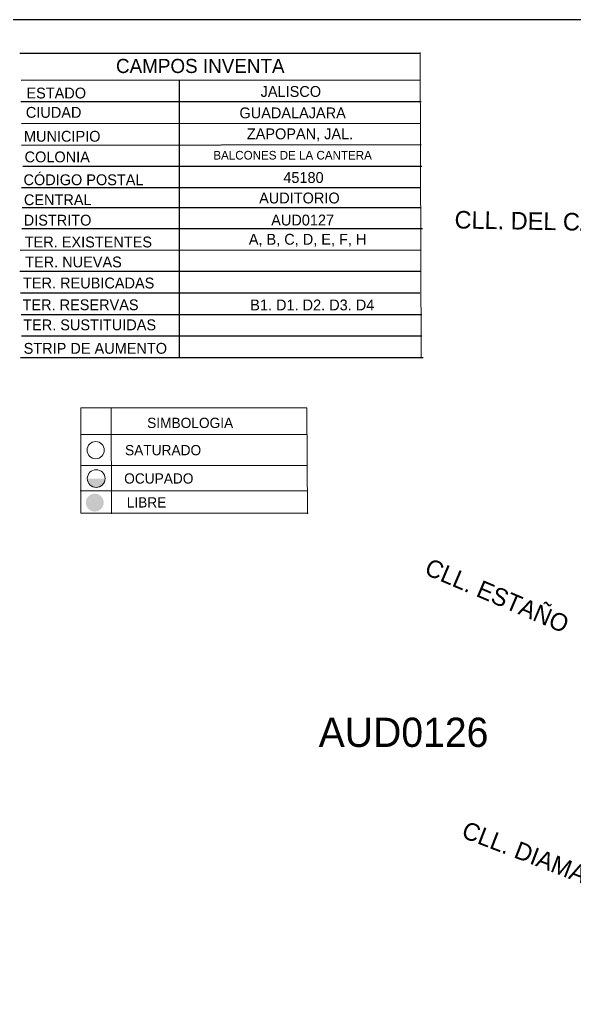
# Model space of a CAD drawing. Header units: millimetres. Extents: x 1234 to 13465, y -4218 to 5585.
# Drawn here: x 3300 to 4262, y 3851 to 5544 of the extents above; entities that cross this region are included whole.
import ezdxf

# ---------------------------------------------------------------- set-up
doc = ezdxf.new("R2010")
doc.units = ezdxf.units.MM
doc.linetypes.add('TLSIGC_007', pattern=[28, 10, -1, 10, -1, 2, -1, 2, -1])
for name, color, linetype, lineweight in [('CABLE EXISTENTE ENTUBADO PRINCIPAL', 82, 'Continuous', 40), ('CUADRO DE INVENTARIO POR DISTRITO', 156, 'Continuous', 5), ('DISTRITO', 42, 'TLSIGC_007', 60), ('LINEAS DE REFERENCIA Y ACOTACION', 160, 'Continuous', 9), ('LOTIFICACION 2003', 252, 'Continuous', 15), ('MARCOS CONSTRUCCION', 250, 'Continuous', 30), ('MARCOS DIAGRAMA DE EMPALME', 250, 'Continuous', 30), ('NEGRO', 250, 'Continuous', 5), ('NOMBRE DE CALLES', 92, 'TLSIGC_017', 5), ('OCUPACION DE VIA EXISTENTE', 132, 'Continuous', 9)]:
    doc.layers.add(name, color=color, linetype=linetype, lineweight=lineweight)
doc.linetypes.add('TLSIGC_017', pattern='A,0.5,["=",Standard,S=1.6,R=0,X=-0.2,Y=-0.8],0.5', length=1)

msp = doc.modelspace()

# ---------------------------------------------------------------- hatches: boundary and pattern name
at = {"layer": 'OCUPACION DE VIA EXISTENTE'}
msp.add_hatch(color=256, dxfattribs=at).paths.add_polyline_path([(3448.2, 4748.1), (3448.1, 4746), (3447.6, 4744), (3447.1, 4742.5), (3446.3, 4740.7), (3444.8, 4738.5), (3443.7, 4737.2), (3442.2, 4735.9), (3440.5, 4734.8), (3438.8, 4734), (3437.4, 4733.4), (3435.6, 4732.9), (3433.6, 4732.7), (3432.4, 4732.7), (3430.3, 4732.8), (3428.2, 4733.3), (3425.8, 4734.3), (3424.1, 4735.4), (3422.5, 4736.6), (3421.1, 4738.1), (3420.2, 4739.3), (3419.3, 4740.6), (3418.3, 4742.7), (3417.7, 4744.8), (3417.4, 4746.6), (3417.3, 4748)])
h = msp.add_hatch(color=256, dxfattribs=at)
edge = h.paths.add_edge_path()
edge.add_arc((3430.3, 4706.4), 15.5, 0, 360)

# ---------------------------------------------------------------- linework, layer by layer
at = {"layer": 'LOTIFICACION 2003'}
msp.add_line((3994.3, 5486.3), (3995.8, 4956.9), dxfattribs=at)
at = {"layer": 'MARCOS CONSTRUCCION'}
for p, q in [((3300.2, 5485.2), (3993.8, 5485.2)), ((3302.9, 5438.4), (3994.7, 5438.8)), ((3576.4, 5438.1), (3576.5, 4958.1)), ((3302.2, 5401.4), (3995.8, 5401.5)), ((3303.5, 5363.6), (3994.7, 5364.1)), ((3303.1, 5325.8), (3995.8, 5326.8)), ((3305.4, 5289.4), (3997.1, 5289.4)), ((3993.4, 5252.1), (3303.3, 5252.1)), ((3995.8, 5217.1), (3304.2, 5217.1)), ((3998.3, 5181), (3304.1, 5181)), ((3994.7, 5143.7), (3300.7, 5143.5))]:
    msp.add_line(p, q, dxfattribs=at)
msp.add_lwpolyline([(1359.5, 3245.7), (1359.5, 5543.6), (7375.7, 5543.6), (7375.7, 947.8), (1275.9, 947.8), (1275.9, 3245.7), (1443, 3245.7), (1443, 947.8), (1443, 1073.1), (3030.6, 1073.1), (3030.6, 947.8)], dxfattribs=at)
at = {"layer": 'MARCOS DIAGRAMA DE EMPALME'}
for p, q in [((3300.5, 5107.4), (3994.6, 5107.4)), ((3301.7, 5070), (3993.4, 5070.1)), ((3302.8, 5032.6), (3997, 5032.6)), ((3303, 4995.4), (3997.1, 4995.4)), ((3301.7, 4958), (3999.4, 4958))]:
    msp.add_line(p, q, dxfattribs=at)
at = {"layer": 'NEGRO'}
for p, q in [((3458.5, 4870), (3459.1, 4686.9)), ((3405.8, 4824.6), (3797.6, 4824.6)), ((3405.9, 4770.5), (3798, 4770.5)), ((3404.7, 4726.8), (3797.9, 4726.8))]:
    msp.add_line(p, q, dxfattribs=at)
msp.add_lwpolyline([(3798.9, 4686.9), (3797.7, 4870.6), (3405.9, 4870.6), (3406.3, 4688.3), (3800.3, 4688.3)], dxfattribs=at)
at = {"layer": 'OCUPACION DE VIA EXISTENTE'}
for centre, radius in [((3431.8, 4797.4), 14.9), ((3432.7, 4748.1), 15.4)]:
    msp.add_circle(centre, radius, dxfattribs=at)

# ---------------------------------------------------------------- texts
at = {"layer": 'CABLE EXISTENTE ENTUBADO PRINCIPAL'}
for s, p in [('SATURADO', (3482.7, 4788.5)), ('OCUPADO', (3481.2, 4739.4)), ('LIBRE', (3485.6, 4697.9))]:
    msp.add_text(s, height=17.76, dxfattribs=at).set_placement(p)
at = {"layer": 'CUADRO DE INVENTARIO POR DISTRITO'}
for s, height, p in [('JALISCO', 18.79, (3717.7, 5409.5)), ('GUADALAJARA', 18.787, (3681, 5372.4)), ('ZAPOPAN, JAL.', 18.787, (3693.8, 5336.1)), ('BALCONES DE LA CANTERA', 15.03, (3635.7, 5300.9)), ('45180', 18.79, (3757, 5260.4)), ('AUDITORIO', 18.79, (3715.1, 5224.9)), ('AUD0127', 18.79, (3736, 5186.7)), ('A, B, C, D, E, F, H', 18.787, (3697.2, 5153.4)), ('B1. D1. D2. D3. D4', 18.787, (3699.7, 5039.6))]:
    msp.add_text(s, height=height, dxfattribs=at).set_placement(p)
at = {"layer": 'DISTRITO'}
msp.add_text('AUD0126', height=50.73, dxfattribs=at).set_placement((3818.3, 4283.1))
at = {"layer": 'LINEAS DE REFERENCIA Y ACOTACION'}
msp.add_text('SIMBOLOGIA', height=17.76, dxfattribs=at).set_placement((3521, 4835.7))
at = {"layer": 'MARCOS CONSTRUCCION'}
for s, height, p in [('CAMPOS INVENTA', 24.424, (3467, 5450.9)), ('ESTADO', 18.79, (3311.8, 5406.8)), ('CIUDAD', 18.79, (3310.8, 5373.3)), ('MUNICIPIO', 18.79, (3307.5, 5331.9)), ('COLONIA', 18.79, (3308.6, 5296.1)), ('CÓDIGO POSTAL', 18.787, (3306.7, 5256.5)), ('CENTRAL', 18.79, (3307.4, 5221.9)), ('DISTRITO', 18.79, (3307.1, 5186.5)), ('TER. EXISTENTES', 18.787, (3308.9, 5148.7)), ('TER. NUEVAS', 18.787, (3309.6, 5114.1)), ('TER. REUBICADAS', 18.787, (3305.9, 5077.6)), ('TER. RESERVAS', 18.787, (3305.1, 5039.9)), ('TER. SUSTITUIDAS', 18.787, (3306.2, 5005.1)), ('STRIP DE AUMENTO', 18.787, (3307, 4964.4))]:
    msp.add_text(s, height=height, dxfattribs=at).set_placement(p)
at = {"layer": 'NOMBRE DE CALLES'}
for s, rotation, p in [('CLL. DEL CANAL', 359, (4053.6, 5181.6)), ('CLL. ESTAÑO', 337, (3999.7, 4583)), ('CLL. DIAMANTE', 339, (4063.9, 4127))]:
    msp.add_text(s, height=30.441, rotation=rotation, dxfattribs=at).set_placement(p)

doc.saveas('drawing.dxf')
